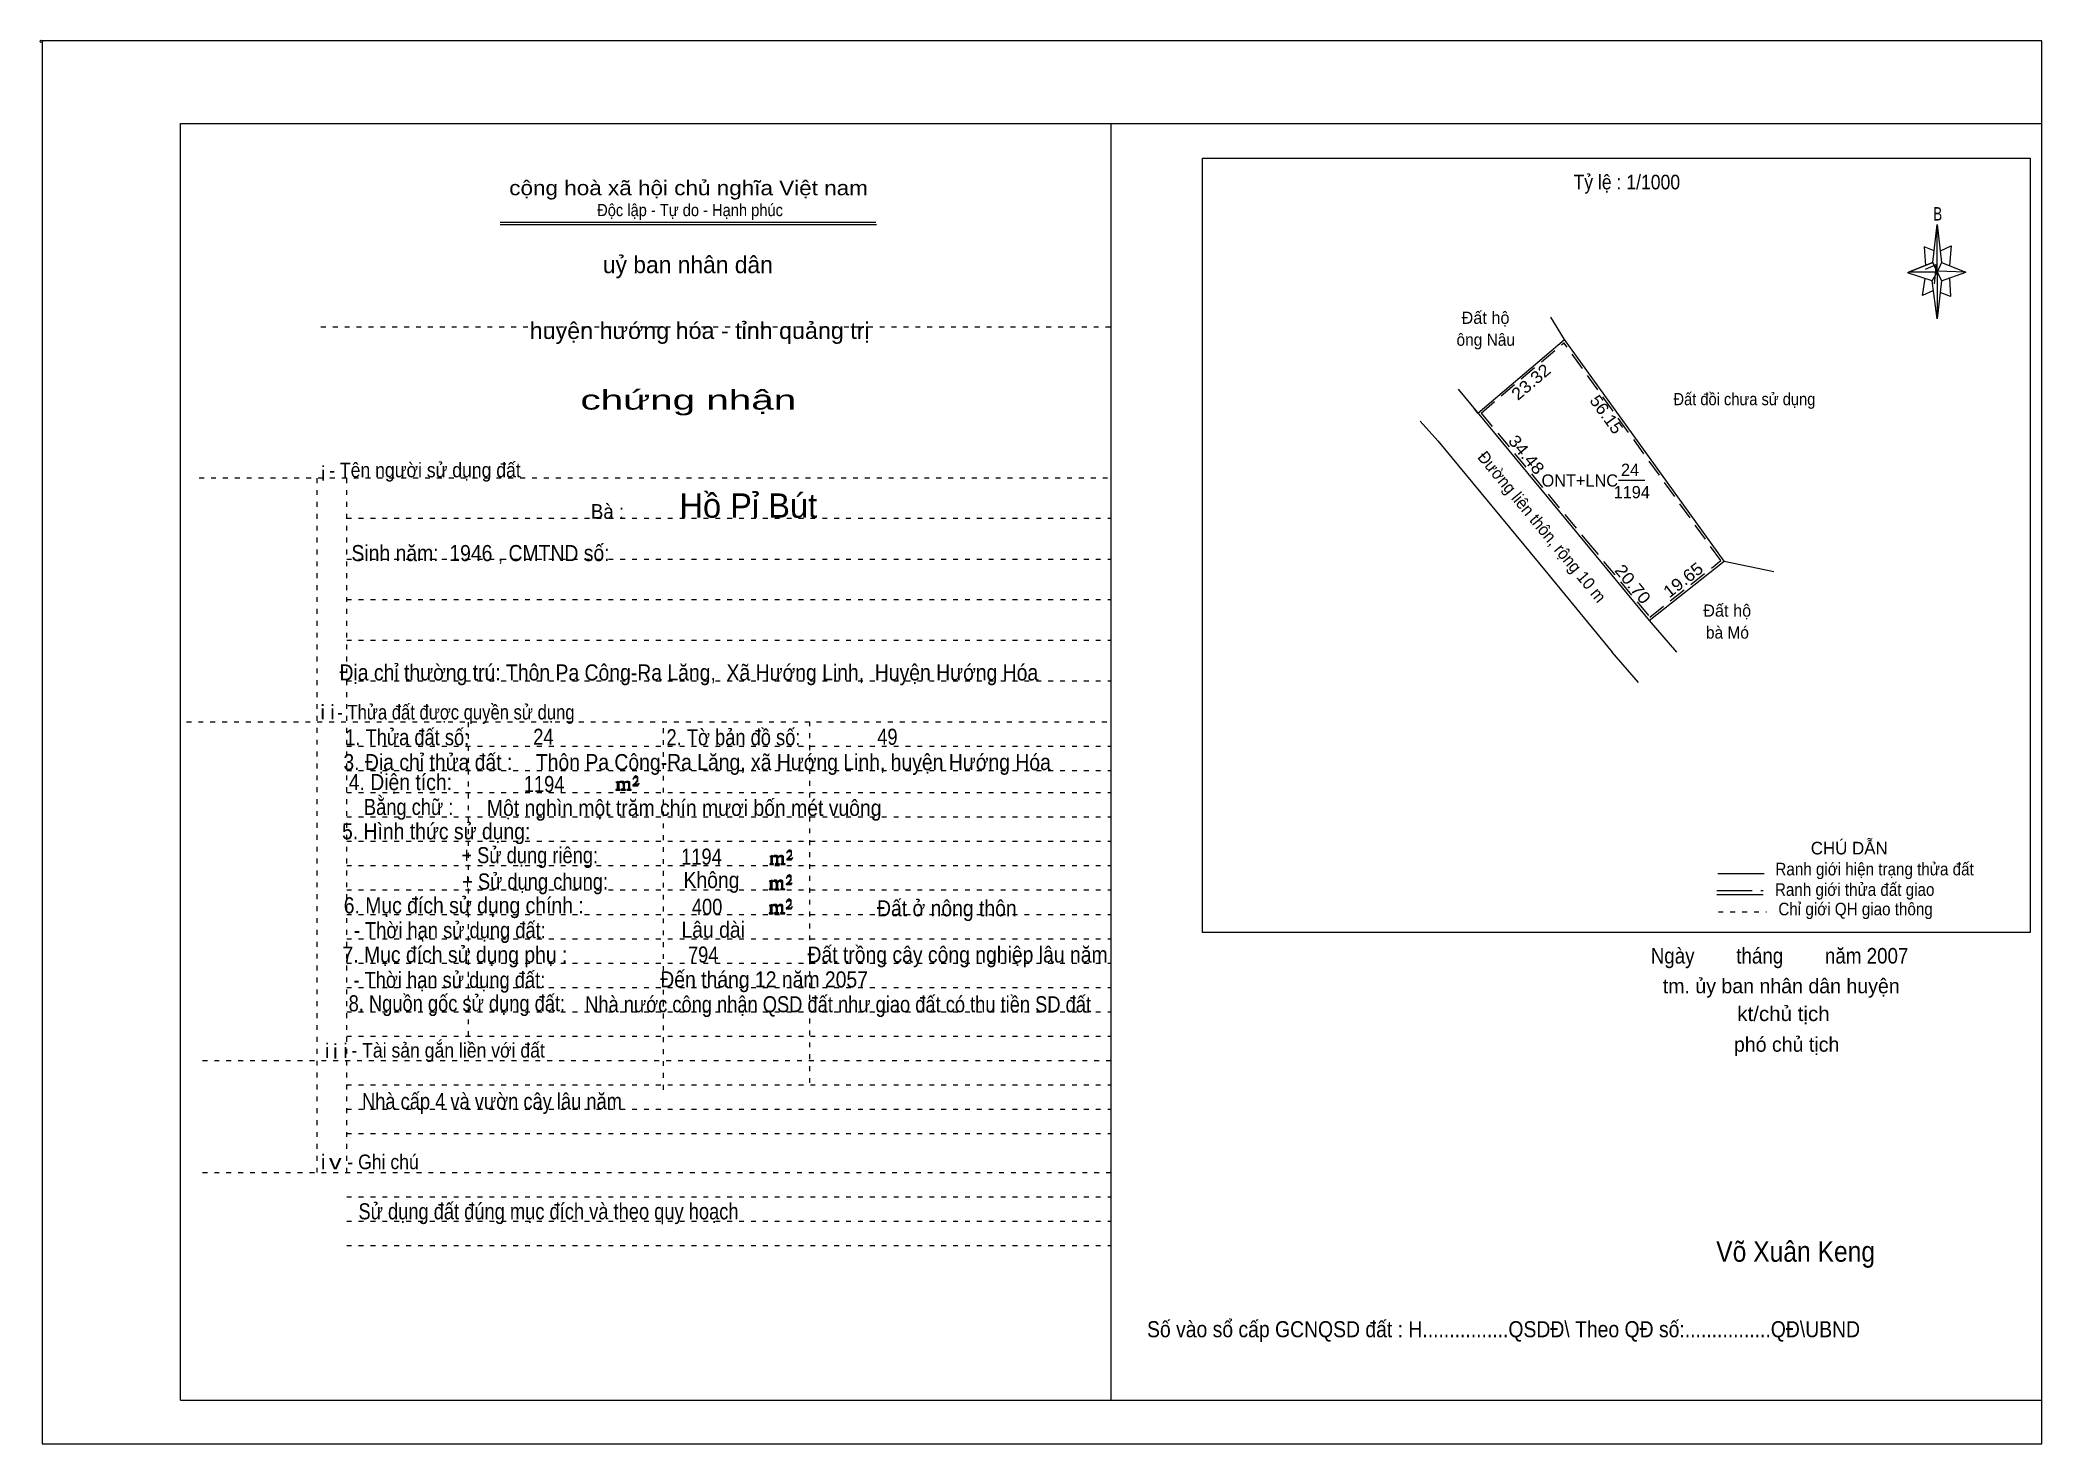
# Model space of a CAD drawing. Header units: centimetres. Extents: x -1.6 to 39.5, y -3.3 to 25.5.
import ezdxf
from ezdxf.enums import TextEntityAlignment as Align

# ---------------------------------------------------------------- set-up
doc = ezdxf.new("R2010")
doc.units = ezdxf.units.CM
doc.header["$LTSCALE"] = 0.12
for name, pattern in [('DOTTED', [1.5, 0.3, -1.2]), ('LONG_DASHED', [7.5, 6, -1.5]), ('MEDIUM_DASHED', [4.5, 3, -1.5])]:
    doc.linetypes.add(name, pattern=pattern)
for name, color, linetype, lineweight in [('1', 7, 'DOTTED', 13), ('10', 7, 'Continuous', 13), ('4', 7, 'Continuous', 13), ('5', 7, 'Continuous', 13), ('50', 7, 'Continuous', 13)]:
    doc.layers.add(name, color=color, linetype=linetype, lineweight=lineweight)

msp = doc.modelspace()

# ---------------------------------------------------------------- hatches: boundary and pattern name
at = {"layer": '50'}
for points in [[(10.27, 10.13), (10.27, 10.12), (10.27, 10.11), (10.25, 10.11), (10.24, 10.11), (10.24, 10.1), (10.33, 10.1), (10.33, 10.11), (10.32, 10.11), (10.31, 10.11), (10.31, 10.12), (10.31, 10.13), (10.31, 10.24), (10.31, 10.25), (10.32, 10.26), (10.34, 10.26), (10.35, 10.26), (10.36, 10.26), (10.37, 10.25), (10.39, 10.22), (10.39, 10.13), (10.37, 10.12), (10.37, 10.11), (10.36, 10.11), (10.35, 10.11), (10.35, 10.1), (10.44, 10.1), (10.44, 10.11), (10.43, 10.11), (10.42, 10.11), (10.42, 10.12), (10.42, 10.13), (10.42, 10.24), (10.44, 10.26), (10.45, 10.26), (10.46, 10.26), (10.49, 10.26), (10.49, 10.25), (10.5, 10.24), (10.5, 10.22), (10.5, 10.13), (10.5, 10.12), (10.49, 10.11), (10.49, 10.11), (10.47, 10.11), (10.47, 10.1), (10.56, 10.1), (10.56, 10.11), (10.55, 10.11), (10.54, 10.11), (10.53, 10.12), (10.53, 10.13), (10.53, 10.2), (10.53, 10.25), (10.53, 10.26), (10.52, 10.27), (10.5, 10.28), (10.47, 10.28), (10.46, 10.28), (10.44, 10.27), (10.41, 10.25), (10.41, 10.26), (10.4, 10.28), (10.39, 10.28), (10.37, 10.28), (10.35, 10.28), (10.34, 10.28), (10.32, 10.26), (10.31, 10.26), (10.31, 10.25), (10.31, 10.25), (10.31, 10.26), (10.31, 10.28), (10.24, 10.26), (10.24, 10.26), (10.25, 10.26), (10.27, 10.25), (10.27, 10.24), (10.27, 10.23)], [(10.69, 10.19), (10.72, 10.24), (10.72, 10.24), (10.71, 10.22), (10.69, 10.22), (10.68, 10.22), (10.63, 10.22), (10.66, 10.26), (10.67, 10.27), (10.69, 10.28), (10.69, 10.3), (10.69, 10.32), (10.69, 10.34), (10.69, 10.35), (10.69, 10.37), (10.68, 10.38), (10.67, 10.38), (10.66, 10.39), (10.65, 10.39), (10.63, 10.38), (10.63, 10.38), (10.62, 10.37), (10.61, 10.35), (10.59, 10.33), (10.61, 10.33), (10.61, 10.35), (10.62, 10.35), (10.63, 10.36), (10.65, 10.36), (10.66, 10.36), (10.67, 10.35), (10.68, 10.35), (10.68, 10.32), (10.68, 10.3), (10.66, 10.28), (10.66, 10.26), (10.65, 10.25), (10.59, 10.2), (10.59, 10.19)], [(13.42, 8.61), (13.42, 8.6), (13.42, 8.59), (13.41, 8.59), (13.4, 8.59), (13.4, 8.57), (13.48, 8.57), (13.48, 8.59), (13.47, 8.59), (13.46, 8.59), (13.46, 8.6), (13.46, 8.61), (13.46, 8.72), (13.46, 8.73), (13.47, 8.74), (13.5, 8.74), (13.51, 8.74), (13.52, 8.74), (13.53, 8.73), (13.54, 8.69), (13.54, 8.61), (13.53, 8.6), (13.53, 8.59), (13.52, 8.59), (13.51, 8.59), (13.51, 8.57), (13.6, 8.57), (13.6, 8.59), (13.58, 8.59), (13.57, 8.59), (13.57, 8.6), (13.57, 8.61), (13.57, 8.72), (13.6, 8.74), (13.61, 8.74), (13.62, 8.74), (13.64, 8.74), (13.64, 8.73), (13.65, 8.72), (13.65, 8.69), (13.65, 8.61), (13.65, 8.6), (13.64, 8.59), (13.64, 8.59), (13.63, 8.59), (13.63, 8.57), (13.72, 8.57), (13.72, 8.59), (13.7, 8.59), (13.69, 8.59), (13.68, 8.6), (13.68, 8.61), (13.68, 8.68), (13.68, 8.73), (13.68, 8.74), (13.67, 8.75), (13.65, 8.76), (13.63, 8.76), (13.62, 8.76), (13.6, 8.75), (13.56, 8.73), (13.56, 8.74), (13.55, 8.76), (13.54, 8.76), (13.53, 8.76), (13.51, 8.76), (13.5, 8.76), (13.47, 8.74), (13.46, 8.74), (13.46, 8.73), (13.46, 8.73), (13.46, 8.74), (13.46, 8.76), (13.4, 8.74), (13.4, 8.74), (13.41, 8.74), (13.42, 8.73), (13.42, 8.72), (13.42, 8.71)], [(13.85, 8.67), (13.87, 8.72), (13.87, 8.72), (13.86, 8.69), (13.85, 8.69), (13.84, 8.69), (13.78, 8.69), (13.82, 8.74), (13.83, 8.75), (13.85, 8.76), (13.85, 8.78), (13.85, 8.79), (13.85, 8.82), (13.85, 8.83), (13.85, 8.85), (13.84, 8.86), (13.83, 8.86), (13.82, 8.87), (13.8, 8.87), (13.78, 8.86), (13.78, 8.86), (13.77, 8.85), (13.76, 8.83), (13.75, 8.81), (13.76, 8.81), (13.76, 8.83), (13.77, 8.83), (13.78, 8.84), (13.8, 8.84), (13.82, 8.84), (13.83, 8.83), (13.84, 8.83), (13.84, 8.79), (13.84, 8.78), (13.82, 8.76), (13.82, 8.74), (13.8, 8.73), (13.75, 8.68), (13.75, 8.67)], [(13.41, 8.09), (13.41, 8.08), (13.41, 8.07), (13.4, 8.07), (13.39, 8.07), (13.39, 8.06), (13.48, 8.06), (13.48, 8.07), (13.47, 8.07), (13.45, 8.07), (13.45, 8.08), (13.45, 8.09), (13.45, 8.2), (13.45, 8.21), (13.47, 8.23), (13.49, 8.23), (13.5, 8.23), (13.51, 8.23), (13.52, 8.21), (13.53, 8.18), (13.53, 8.09), (13.52, 8.08), (13.52, 8.07), (13.51, 8.07), (13.5, 8.07), (13.5, 8.06), (13.59, 8.06), (13.59, 8.07), (13.58, 8.07), (13.57, 8.07), (13.57, 8.08), (13.57, 8.09), (13.57, 8.2), (13.59, 8.23), (13.6, 8.23), (13.61, 8.23), (13.63, 8.23), (13.63, 8.21), (13.64, 8.2), (13.64, 8.18), (13.64, 8.09), (13.64, 8.08), (13.63, 8.07), (13.63, 8.07), (13.62, 8.07), (13.62, 8.06), (13.71, 8.06), (13.71, 8.07), (13.7, 8.07), (13.69, 8.07), (13.67, 8.08), (13.67, 8.09), (13.67, 8.17), (13.67, 8.21), (13.67, 8.23), (13.66, 8.24), (13.64, 8.25), (13.62, 8.25), (13.61, 8.25), (13.59, 8.24), (13.55, 8.21), (13.55, 8.23), (13.54, 8.25), (13.53, 8.25), (13.52, 8.25), (13.5, 8.25), (13.49, 8.25), (13.47, 8.23), (13.45, 8.23), (13.45, 8.21), (13.45, 8.21), (13.45, 8.23), (13.45, 8.25), (13.39, 8.23), (13.39, 8.23), (13.4, 8.23), (13.41, 8.21), (13.41, 8.2), (13.41, 8.19)], [(13.84, 8.16), (13.86, 8.2), (13.86, 8.2), (13.85, 8.18), (13.84, 8.18), (13.83, 8.18), (13.77, 8.18), (13.81, 8.23), (13.82, 8.24), (13.84, 8.25), (13.84, 8.27), (13.84, 8.28), (13.84, 8.3), (13.84, 8.31), (13.84, 8.34), (13.83, 8.35), (13.82, 8.35), (13.81, 8.36), (13.8, 8.36), (13.77, 8.35), (13.77, 8.35), (13.76, 8.34), (13.75, 8.31), (13.74, 8.29), (13.75, 8.29), (13.75, 8.31), (13.76, 8.31), (13.77, 8.33), (13.8, 8.33), (13.81, 8.33), (13.82, 8.31), (13.83, 8.31), (13.83, 8.28), (13.83, 8.27), (13.81, 8.25), (13.81, 8.23), (13.8, 8.21), (13.74, 8.17), (13.74, 8.16)], [(13.84, 7.66), (13.86, 7.71), (13.86, 7.71), (13.85, 7.68), (13.84, 7.68), (13.83, 7.68), (13.77, 7.68), (13.81, 7.73), (13.82, 7.74), (13.84, 7.75), (13.84, 7.77), (13.84, 7.78), (13.84, 7.81), (13.84, 7.82), (13.84, 7.84), (13.83, 7.85), (13.82, 7.85), (13.81, 7.86), (13.79, 7.86), (13.77, 7.85), (13.77, 7.85), (13.76, 7.84), (13.75, 7.82), (13.74, 7.8), (13.75, 7.8), (13.75, 7.82), (13.76, 7.82), (13.77, 7.83), (13.79, 7.83), (13.81, 7.83), (13.82, 7.82), (13.83, 7.82), (13.83, 7.78), (13.83, 7.77), (13.81, 7.75), (13.81, 7.73), (13.79, 7.72), (13.74, 7.67), (13.74, 7.66)], [(13.41, 7.6), (13.41, 7.59), (13.41, 7.58), (13.4, 7.58), (13.39, 7.58), (13.39, 7.56), (13.47, 7.56), (13.47, 7.58), (13.46, 7.58), (13.45, 7.58), (13.45, 7.59), (13.45, 7.6), (13.45, 7.71), (13.45, 7.72), (13.46, 7.73), (13.49, 7.73), (13.5, 7.73), (13.51, 7.73), (13.52, 7.72), (13.53, 7.68), (13.53, 7.6), (13.52, 7.59), (13.52, 7.58), (13.51, 7.58), (13.5, 7.58), (13.5, 7.56), (13.59, 7.56), (13.59, 7.58), (13.57, 7.58), (13.56, 7.58), (13.56, 7.59), (13.56, 7.6), (13.56, 7.71), (13.59, 7.73), (13.6, 7.73), (13.61, 7.73), (13.63, 7.73), (13.63, 7.72), (13.64, 7.71), (13.64, 7.68), (13.64, 7.6), (13.64, 7.59), (13.63, 7.58), (13.63, 7.58), (13.62, 7.58), (13.62, 7.56), (13.71, 7.56), (13.71, 7.58), (13.69, 7.58), (13.68, 7.58), (13.67, 7.59), (13.67, 7.6), (13.67, 7.67), (13.67, 7.72), (13.67, 7.73), (13.66, 7.74), (13.64, 7.75), (13.62, 7.75), (13.61, 7.75), (13.59, 7.74), (13.55, 7.72), (13.55, 7.73), (13.54, 7.75), (13.53, 7.75), (13.52, 7.75), (13.5, 7.75), (13.49, 7.75), (13.46, 7.73), (13.45, 7.73), (13.45, 7.72), (13.45, 7.72), (13.45, 7.73), (13.45, 7.75), (13.39, 7.73), (13.39, 7.73), (13.4, 7.73), (13.41, 7.72), (13.41, 7.71), (13.41, 7.7)]]:
    msp.add_hatch(color=256, dxfattribs=at).paths.add_polyline_path(points)

# ---------------------------------------------------------------- linework, layer by layer
at = {"layer": '1', "linetype": 'Continuous'}
for p, q in [((1.31, -2.42), (1.31, 23.78)), ((1.31, 23.78), (39.51, 23.78)), ((20.41, -2.42), (20.41, 23.78)), ((39.51, -2.42), (39.51, 23.78)), ((7.87, 21.76), (15.58, 21.76)), ((7.87, 21.71), (15.59, 21.71)), ((37.26, 20.55), (36.75, 20.72)), ((1.31, -2.42), (39.51, -2.42))]:
    msp.add_line(p, q, dxfattribs=at)
at = {"layer": '1'}
for p, q in [((4.19, 19.61), (20.41, 19.61)), ((1.69, 16.51), (20.41, 16.51)), ((4.11, 2.25), (4.11, 16.51)), ((4.72, 2.25), (4.72, 16.51)), ((4.72, 15.68), (20.41, 15.68)), ((4.72, 14.84), (20.41, 14.84)), ((4.72, 14.01), (20.41, 14.01)), ((4.72, 13.18), (20.41, 13.18)), ((4.72, 12.34), (20.41, 12.34)), ((1.43, 11.5), (20.41, 11.5)), ((7.22, 5.05), (7.22, 11.5)), ((11.22, 3.95), (11.22, 11.5)), ((14.22, 4.09), (14.22, 11.5)), ((4.72, 11), (20.41, 11)), ((4.72, 10.5), (20.41, 10.5)), ((4.72, 10.05), (20.41, 10.05)), ((4.72, 9.55), (20.41, 9.55)), ((4.72, 9.05), (20.41, 9.05)), ((4.72, 8.55), (20.41, 8.55)), ((4.72, 8.05), (20.41, 8.05)), ((4.72, 7.55), (20.41, 7.55)), ((4.72, 7.05), (20.41, 7.05)), ((4.72, 6.55), (20.41, 6.55)), ((4.72, 6.05), (20.41, 6.05)), ((4.72, 5.55), (20.41, 5.55)), ((4.72, 5.05), (20.41, 5.05)), ((1.76, 4.55), (20.41, 4.55)), ((4.72, 4.05), (20.41, 4.05)), ((4.72, 3.55), (20.41, 3.55)), ((4.72, 3.05), (20.41, 3.05)), ((1.76, 2.25), (20.41, 2.25)), ((4.72, 1.75), (20.41, 1.75)), ((4.72, 1.25), (20.41, 1.25)), ((4.72, 0.75), (20.41, 0.75))]:
    msp.add_line(p, q, dxfattribs=at)
at = {"layer": '1', "linetype": 'Continuous'}
msp.add_lwpolyline([(-1.53, -3.32), (39.51, -3.32), (39.51, 25.48), (-1.53, 25.48)], close=True, dxfattribs=at)
msp.add_lwpolyline([(37.27, 20.35), (37.06, 20.25), (37.11, 20.6)], dxfattribs=at)
at = {"layer": '10'}
for p, q in [((29.71, 19.35), (29.43, 19.81)), ((27.93, 17.84), (29.71, 19.35)), ((32.99, 14.8), (29.71, 19.35)), ((26.75, 17.67), (27.11, 17.27)), ((27.93, 17.84), (27.86, 17.93)), ((27.11, 17.27), (29.3, 14.62)), ((30.82, 16.46), (31.36, 16.46)), ((31.45, 13.58), (32.99, 14.8)), ((32.99, 14.8), (34.01, 14.59)), ((29.3, 14.62), (30.69, 12.93)), ((31.45, 13.58), (32.01, 12.93)), ((31.23, 12.31), (30.69, 12.93))]:
    msp.add_line(p, q, dxfattribs=at)
at = {"layer": '10', "linetype": 'MEDIUM_DASHED'}
msp.add_line((28, 17.84), (29.7, 19.28), dxfattribs=at)
msp.add_lwpolyline([(28, 17.84), (30.17, 15.21), (31.46, 13.65), (32.92, 14.81), (29.7, 19.28)], dxfattribs=at)
at = {"layer": '10'}
msp.add_lwpolyline([(27.53, 18.33), (30.13, 15.18), (31.45, 13.58)], dxfattribs=at)
at = {"layer": '4'}
for p, q in [((32.86, 8.39), (33.81, 8.39)), ((32.84, 7.96), (33.79, 7.96))]:
    msp.add_line(p, q, dxfattribs=at)
at = {"layer": '4', "linetype": 'LONG_DASHED'}
msp.add_line((32.84, 8.04), (33.79, 8.04), dxfattribs=at)
at = {"layer": '4', "linetype": 'DOTTED'}
msp.add_line((32.87, 7.6), (33.86, 7.6), dxfattribs=at)
at = {"layer": '4'}
msp.add_lwpolyline([(22.28, 23.07), (39.27, 23.07), (39.27, 7.18), (22.28, 7.18)], close=True, dxfattribs=at)
msp.add_circle((-1.55, 25.47), 0.025, dxfattribs=at)
at = {"layer": '5'}
for p, q in [((37.27, 20.93), (37.36, 21.71)), ((37.45, 20.55), (37.36, 19.77)), ((37.45, 20.93), (37.95, 20.73)), ((37.61, 20.61), (37.63, 20.23)), ((37.63, 20.23), (37.42, 20.31))]:
    msp.add_line(p, q, dxfattribs=at)
for points in [[(37.36, 21.71), (37.45, 20.93), (37.36, 20.73)], [(37.36, 20.73), (36.77, 20.73), (37.27, 20.93), (37.45, 20.55), (37.95, 20.73), (37.36, 20.75)], [(37.36, 20.73), (37.36, 19.77), (37.26, 20.55)]]:
    msp.add_lwpolyline(points, close=True, dxfattribs=at)
for points in [[(37.3, 21.17), (37.09, 21.25), (37.12, 20.87)], [(37.43, 21.17), (37.65, 21.27), (37.61, 20.87)], [(37.36, 20.73), (37.27, 20.93), (36.77, 20.73)], [(37.12, 20.79), (37.34, 20.89), (37.3, 20.49)], [(37.36, 20.73), (37.45, 20.55), (37.95, 20.73)]]:
    msp.add_lwpolyline(points, dxfattribs=at)
at = {"layer": '50'}
for points in [[(10.27, 10.13), (10.27, 10.12), (10.27, 10.11), (10.25, 10.11), (10.24, 10.11), (10.24, 10.1), (10.33, 10.1), (10.33, 10.11), (10.32, 10.11), (10.31, 10.11), (10.31, 10.12), (10.31, 10.13), (10.31, 10.24), (10.31, 10.25), (10.32, 10.26), (10.34, 10.26), (10.35, 10.26), (10.36, 10.26), (10.37, 10.25), (10.39, 10.22), (10.39, 10.13), (10.37, 10.12), (10.37, 10.11), (10.36, 10.11), (10.35, 10.11), (10.35, 10.1), (10.44, 10.1), (10.44, 10.11), (10.43, 10.11), (10.42, 10.11), (10.42, 10.12), (10.42, 10.13), (10.42, 10.24), (10.44, 10.26), (10.45, 10.26), (10.46, 10.26), (10.49, 10.26), (10.49, 10.25), (10.5, 10.24), (10.5, 10.22), (10.5, 10.13), (10.5, 10.12), (10.49, 10.11), (10.49, 10.11), (10.47, 10.11), (10.47, 10.1), (10.56, 10.1), (10.56, 10.11), (10.55, 10.11), (10.54, 10.11), (10.53, 10.12), (10.53, 10.13), (10.53, 10.2), (10.53, 10.25), (10.53, 10.26), (10.52, 10.27), (10.5, 10.28), (10.47, 10.28), (10.46, 10.28), (10.44, 10.27), (10.41, 10.25), (10.41, 10.26), (10.4, 10.28), (10.39, 10.28), (10.37, 10.28), (10.35, 10.28), (10.34, 10.28), (10.32, 10.26), (10.31, 10.26), (10.31, 10.25), (10.31, 10.25), (10.31, 10.26), (10.31, 10.28), (10.24, 10.26), (10.24, 10.26), (10.25, 10.26), (10.27, 10.25), (10.27, 10.24), (10.27, 10.23)], [(10.69, 10.19), (10.72, 10.24), (10.72, 10.24), (10.71, 10.22), (10.69, 10.22), (10.68, 10.22), (10.63, 10.22), (10.66, 10.26), (10.67, 10.27), (10.69, 10.28), (10.69, 10.3), (10.69, 10.32), (10.69, 10.34), (10.69, 10.35), (10.69, 10.37), (10.68, 10.38), (10.67, 10.38), (10.66, 10.39), (10.65, 10.39), (10.63, 10.38), (10.63, 10.38), (10.62, 10.37), (10.61, 10.35), (10.59, 10.33), (10.61, 10.33), (10.61, 10.35), (10.62, 10.35), (10.63, 10.36), (10.65, 10.36), (10.66, 10.36), (10.67, 10.35), (10.68, 10.35), (10.68, 10.32), (10.68, 10.3), (10.66, 10.28), (10.66, 10.26), (10.65, 10.25), (10.59, 10.2), (10.59, 10.19)], [(13.42, 8.61), (13.42, 8.6), (13.42, 8.59), (13.41, 8.59), (13.4, 8.59), (13.4, 8.57), (13.48, 8.57), (13.48, 8.59), (13.47, 8.59), (13.46, 8.59), (13.46, 8.6), (13.46, 8.61), (13.46, 8.72), (13.46, 8.73), (13.47, 8.74), (13.5, 8.74), (13.51, 8.74), (13.52, 8.74), (13.53, 8.73), (13.54, 8.69), (13.54, 8.61), (13.53, 8.6), (13.53, 8.59), (13.52, 8.59), (13.51, 8.59), (13.51, 8.57), (13.6, 8.57), (13.6, 8.59), (13.58, 8.59), (13.57, 8.59), (13.57, 8.6), (13.57, 8.61), (13.57, 8.72), (13.6, 8.74), (13.61, 8.74), (13.62, 8.74), (13.64, 8.74), (13.64, 8.73), (13.65, 8.72), (13.65, 8.69), (13.65, 8.61), (13.65, 8.6), (13.64, 8.59), (13.64, 8.59), (13.63, 8.59), (13.63, 8.57), (13.72, 8.57), (13.72, 8.59), (13.7, 8.59), (13.69, 8.59), (13.68, 8.6), (13.68, 8.61), (13.68, 8.68), (13.68, 8.73), (13.68, 8.74), (13.67, 8.75), (13.65, 8.76), (13.63, 8.76), (13.62, 8.76), (13.6, 8.75), (13.56, 8.73), (13.56, 8.74), (13.55, 8.76), (13.54, 8.76), (13.53, 8.76), (13.51, 8.76), (13.5, 8.76), (13.47, 8.74), (13.46, 8.74), (13.46, 8.73), (13.46, 8.73), (13.46, 8.74), (13.46, 8.76), (13.4, 8.74), (13.4, 8.74), (13.41, 8.74), (13.42, 8.73), (13.42, 8.72), (13.42, 8.71)], [(13.85, 8.67), (13.87, 8.72), (13.87, 8.72), (13.86, 8.69), (13.85, 8.69), (13.84, 8.69), (13.78, 8.69), (13.82, 8.74), (13.83, 8.75), (13.85, 8.76), (13.85, 8.78), (13.85, 8.79), (13.85, 8.82), (13.85, 8.83), (13.85, 8.85), (13.84, 8.86), (13.83, 8.86), (13.82, 8.87), (13.8, 8.87), (13.78, 8.86), (13.78, 8.86), (13.77, 8.85), (13.76, 8.83), (13.75, 8.81), (13.76, 8.81), (13.76, 8.83), (13.77, 8.83), (13.78, 8.84), (13.8, 8.84), (13.82, 8.84), (13.83, 8.83), (13.84, 8.83), (13.84, 8.79), (13.84, 8.78), (13.82, 8.76), (13.82, 8.74), (13.8, 8.73), (13.75, 8.68), (13.75, 8.67)], [(13.41, 8.09), (13.41, 8.08), (13.41, 8.07), (13.4, 8.07), (13.39, 8.07), (13.39, 8.06), (13.48, 8.06), (13.48, 8.07), (13.47, 8.07), (13.45, 8.07), (13.45, 8.08), (13.45, 8.09), (13.45, 8.2), (13.45, 8.21), (13.47, 8.23), (13.49, 8.23), (13.5, 8.23), (13.51, 8.23), (13.52, 8.21), (13.53, 8.18), (13.53, 8.09), (13.52, 8.08), (13.52, 8.07), (13.51, 8.07), (13.5, 8.07), (13.5, 8.06), (13.59, 8.06), (13.59, 8.07), (13.58, 8.07), (13.57, 8.07), (13.57, 8.08), (13.57, 8.09), (13.57, 8.2), (13.59, 8.23), (13.6, 8.23), (13.61, 8.23), (13.63, 8.23), (13.63, 8.21), (13.64, 8.2), (13.64, 8.18), (13.64, 8.09), (13.64, 8.08), (13.63, 8.07), (13.63, 8.07), (13.62, 8.07), (13.62, 8.06), (13.71, 8.06), (13.71, 8.07), (13.7, 8.07), (13.69, 8.07), (13.67, 8.08), (13.67, 8.09), (13.67, 8.17), (13.67, 8.21), (13.67, 8.23), (13.66, 8.24), (13.64, 8.25), (13.62, 8.25), (13.61, 8.25), (13.59, 8.24), (13.55, 8.21), (13.55, 8.23), (13.54, 8.25), (13.53, 8.25), (13.52, 8.25), (13.5, 8.25), (13.49, 8.25), (13.47, 8.23), (13.45, 8.23), (13.45, 8.21), (13.45, 8.21), (13.45, 8.23), (13.45, 8.25), (13.39, 8.23), (13.39, 8.23), (13.4, 8.23), (13.41, 8.21), (13.41, 8.2), (13.41, 8.19)], [(13.84, 8.16), (13.86, 8.2), (13.86, 8.2), (13.85, 8.18), (13.84, 8.18), (13.83, 8.18), (13.77, 8.18), (13.81, 8.23), (13.82, 8.24), (13.84, 8.25), (13.84, 8.27), (13.84, 8.28), (13.84, 8.3), (13.84, 8.31), (13.84, 8.34), (13.83, 8.35), (13.82, 8.35), (13.81, 8.36), (13.8, 8.36), (13.77, 8.35), (13.77, 8.35), (13.76, 8.34), (13.75, 8.31), (13.74, 8.29), (13.75, 8.29), (13.75, 8.31), (13.76, 8.31), (13.77, 8.33), (13.8, 8.33), (13.81, 8.33), (13.82, 8.31), (13.83, 8.31), (13.83, 8.28), (13.83, 8.27), (13.81, 8.25), (13.81, 8.23), (13.8, 8.21), (13.74, 8.17), (13.74, 8.16)], [(13.84, 7.66), (13.86, 7.71), (13.86, 7.71), (13.85, 7.68), (13.84, 7.68), (13.83, 7.68), (13.77, 7.68), (13.81, 7.73), (13.82, 7.74), (13.84, 7.75), (13.84, 7.77), (13.84, 7.78), (13.84, 7.81), (13.84, 7.82), (13.84, 7.84), (13.83, 7.85), (13.82, 7.85), (13.81, 7.86), (13.79, 7.86), (13.77, 7.85), (13.77, 7.85), (13.76, 7.84), (13.75, 7.82), (13.74, 7.8), (13.75, 7.8), (13.75, 7.82), (13.76, 7.82), (13.77, 7.83), (13.79, 7.83), (13.81, 7.83), (13.82, 7.82), (13.83, 7.82), (13.83, 7.78), (13.83, 7.77), (13.81, 7.75), (13.81, 7.73), (13.79, 7.72), (13.74, 7.67), (13.74, 7.66)], [(13.41, 7.6), (13.41, 7.59), (13.41, 7.58), (13.4, 7.58), (13.39, 7.58), (13.39, 7.56), (13.47, 7.56), (13.47, 7.58), (13.46, 7.58), (13.45, 7.58), (13.45, 7.59), (13.45, 7.6), (13.45, 7.71), (13.45, 7.72), (13.46, 7.73), (13.49, 7.73), (13.5, 7.73), (13.51, 7.73), (13.52, 7.72), (13.53, 7.68), (13.53, 7.6), (13.52, 7.59), (13.52, 7.58), (13.51, 7.58), (13.5, 7.58), (13.5, 7.56), (13.59, 7.56), (13.59, 7.58), (13.57, 7.58), (13.56, 7.58), (13.56, 7.59), (13.56, 7.6), (13.56, 7.71), (13.59, 7.73), (13.6, 7.73), (13.61, 7.73), (13.63, 7.73), (13.63, 7.72), (13.64, 7.71), (13.64, 7.68), (13.64, 7.6), (13.64, 7.59), (13.63, 7.58), (13.63, 7.58), (13.62, 7.58), (13.62, 7.56), (13.71, 7.56), (13.71, 7.58), (13.69, 7.58), (13.68, 7.58), (13.67, 7.59), (13.67, 7.6), (13.67, 7.67), (13.67, 7.72), (13.67, 7.73), (13.66, 7.74), (13.64, 7.75), (13.62, 7.75), (13.61, 7.75), (13.59, 7.74), (13.55, 7.72), (13.55, 7.73), (13.54, 7.75), (13.53, 7.75), (13.52, 7.75), (13.5, 7.75), (13.49, 7.75), (13.46, 7.73), (13.45, 7.73), (13.45, 7.72), (13.45, 7.72), (13.45, 7.73), (13.45, 7.75), (13.39, 7.73), (13.39, 7.73), (13.4, 7.73), (13.41, 7.72), (13.41, 7.71), (13.41, 7.7)]]:
    msp.add_lwpolyline(points, close=True, dxfattribs=at)

# ---------------------------------------------------------------- texts
at = {"layer": '1'}
for s, height, width, p in [('cộng hoà xã hội chủ nghĩa Việt nam', 0.3, 1.15, (11.735, 22.31)), ('Độc lập - Tự do - Hạnh phúc', 0.25, 0.9, (11.765, 21.88)), ('chứng nhận', 0.4, 1.55, (11.73, 17.91)), ('- Tên người sử dụng đất', 0.3, 0.9, (6.325, 16.52)), ('- Thửa đất được quyền sử dụng', 0.3, 0.85, (6.96, 11.55)), ('- Tài sản gắn liền với đất ', 0.3, 0.9, (6.85, 4.61)), ('v', 0.3, 1.3, (4.485, 2.32)), ('- Ghi chú', 0.3, 0.9, (5.465, 2.32))]:
    msp.add_text(s, height=height, dxfattribs=dict(at, width=width)).set_placement(p, align=Align.CENTER)
for s, height, p in [('uỷ ban nhân dân', 0.35, (11.72, 20.71)), ('i', 0.3, (4.235, 16.45)), ('i', 0.3, (4.225, 11.55)), ('i', 0.3, (4.425, 11.55)), ('i', 0.3, (4.315, 4.6)), ('i', 0.3, (4.485, 4.59)), ('i', 0.3, (4.695, 4.6)), ('i', 0.3, (4.235, 2.32))]:
    msp.add_text(s, height=height, dxfattribs=at).set_placement(p, align=Align.CENTER)
at = {"layer": '10'}
for s, height, width, p in [('Tỷ lệ : 1/1000', 0.3, 0.9, (30.99, 22.43)), ('ông Nâu', 0.25, 0.95, (28.095, 19.22)), ('Đất đồi chưa sử dụng ', 0.25, 0.9, (33.445, 18)), ('bà Mó', 0.25, 0.95, (33.055, 13.21)), ('Võ Xuân Keng', 0.42, 0.9, (34.455, 0.42))]:
    msp.add_text(s, height=height, dxfattribs=dict(at, width=width)).set_placement(p, align=Align.CENTER)
for s, height, p in [('Đất hộ', 0.25, (28.09, 19.67)), ('Hồ Pỉ Bút', 0.5, (12.96, 15.69)), ('Đất hộ', 0.25, (33.05, 13.66))]:
    msp.add_text(s, height=height, dxfattribs=at).set_placement(p, align=Align.CENTER)
for s, height, rotation, width, p in [('23.32', 0.25, 40.548, 1.1, (29.104, 18.383)), ('56.15', 0.25, 305.796, 1.05, (30.471, 17.738)), ('34.48', 0.25, 309.586, 1.1, (28.834, 16.905)), ('Đường liên thôn, rộng 10 m ', 0.25, 309.571, 0.95, (29.18, 15.39)), ('20.70', 0.2499, 309.472, 1.1, (31.017, 14.249)), ('19.65', 0.25, 38.264, 1.1, (32.223, 14.316))]:
    msp.add_text(s, height=height, rotation=rotation, dxfattribs=dict(at, width=width)).set_placement(p, align=Align.CENTER)
msp.add_text('ONT+LNC', height=0.25, dxfattribs=at).set_placement((30.81, 16.33), align=Align.RIGHT)
for s, p in [('24', (30.87, 16.55)), ('1194', (30.72, 16.09))]:
    msp.add_text(s, height=0.25, dxfattribs=at).set_placement(p)
at = {"layer": '4'}
msp.add_text('CHÚ DẪN', height=0.2591, dxfattribs=at).set_placement((35.555, 8.78), align=Align.CENTER)
at = {"layer": '4', "width": 0.9}
for s, p in [('Ranh giới hiện trạng thửa đất', (36.075, 8.35)), ('Ranh giới thửa đất giao ', (35.71, 7.93)), ('Chỉ giới QH giao thông', (35.685, 7.53))]:
    msp.add_text(s, height=0.2591, dxfattribs=at).set_placement(p, align=Align.CENTER)
at = {"layer": '5', "width": 0.75}
msp.add_text('B', height=0.276, dxfattribs=at).set_placement((37.37, 21.79), align=Align.CENTER)
at = {"layer": '50'}
for s, height, width, p in [('  huyện hướng hóa - tỉnh quảng trị', 0.34, 1.05, (11.83, 19.36)), ('Bà :', 0.3, 0.95, (10.07, 15.67)), ('Sinh năm:  1946 , CMTND số: ', 0.33, 0.9, (7.52, 14.8)), ('Địa chỉ thường trú: Thôn Pa Công-Ra Lăng,  Xã Hướng Linh,  Huyện Hướng Hóa', 0.33, 0.9, (11.74, 12.35)), ('1. Thửa đất số:  ', 0.33, 0.85, (6.065, 11.02)), ('24', 0.33, 0.85, (8.755, 11.03)), ('2. Tờ bản đồ số:  ', 0.33, 0.85, (12.76, 11.02)), ('49', 0.33, 0.85, (15.815, 11.03)), ('3. Địa chỉ thửa đất : ', 0.33, 0.9, (6.44, 10.51)), ('Thôn Pa Công-Ra Lăng, xã Hướng Linh, huyện Hướng Hóa', 0.33, 0.9, (13.885, 10.51)), ('4. Diện tích: ', 0.33, 0.9, (5.875, 10.1)), ('1194', 0.33, 0.85, (8.77, 10.06)), ('Bằng chữ :', 0.33, 0.85, (5.99, 9.59)), ('Một nghìn một trăm chín mươi bốn mét vuông', 0.33, 0.9, (11.645, 9.57)), ('5. Hình thức sử dụng:', 0.33, 0.9, (6.555, 9.09)), ('+ Sử dụng riêng:', 0.33, 0.85, (8.475, 8.6)), ('1194', 0.33, 0.85, (12, 8.57)), ('+ Sử dụng chung:', 0.33, 0.85, (8.585, 8.06)), ('Không', 0.33, 0.9, (12.205, 8.09)), ('6. Mục đích sử dụng chính :', 0.33, 0.9, (7.12, 7.57)), ('400', 0.33, 0.85, (12.115, 7.54)), ('Đất ở nông thôn', 0.33, 0.9, (17.035, 7.51)), ('- Thời hạn sử dụng đất:', 0.33, 0.85, (6.835, 7.06)), ('Lâu dài', 0.33, 0.9, (12.24, 7.07)), ('7. Mục đích sử dụng phụ :', 0.33, 0.9, (6.94, 6.56)), ('794', 0.33, 0.85, (12.035, 6.56)), ('Đất trồng cây công nghiệp lâu năm', 0.33, 0.9, (17.255, 6.56)), ('Ngày        tháng        năm 2007', 0.32, 0.9, (34.125, 6.54)), ('- Thời hạn sử dụng đất:', 0.33, 0.85, (6.825, 6.04)), ('Đến tháng 12 năm 2057', 0.33, 0.9, (13.285, 6.05)), ('8. Nguồn gốc sử dụng đất:', 0.33, 0.85, (6.98, 5.56)), ('Nhà nước công nhận QSD đất như giao đất có thu tiền SD đất ', 0.33, 0.85, (14.855, 5.54)), ('kt/chủ tịch', 0.3, 1.05, (34.205, 5.36)), ('Nhà cấp 4 và vườn cây lâu năm', 0.33, 0.85, (7.7, 3.55)), ('Sử dụng đất đúng mục đích và theo quy hoạch', 0.33, 0.85, (8.86, 1.29)), ('Số vào sổ cấp GCNQSD đất : H................QSDĐ\\ Theo QĐ số:................QĐ\\UBND', 0.33, 0.9, (28.46, -1.13))]:
    msp.add_text(s, height=height, dxfattribs=dict(at, width=width)).set_placement(p, align=Align.CENTER)
for s, p in [('tm. ủy ban nhân dân huyện ', (34.215, 5.93)), ('phó chủ tịch', (34.27, 4.73))]:
    msp.add_text(s, height=0.3, dxfattribs=at).set_placement(p, align=Align.CENTER)

doc.saveas('drawing.dxf')
